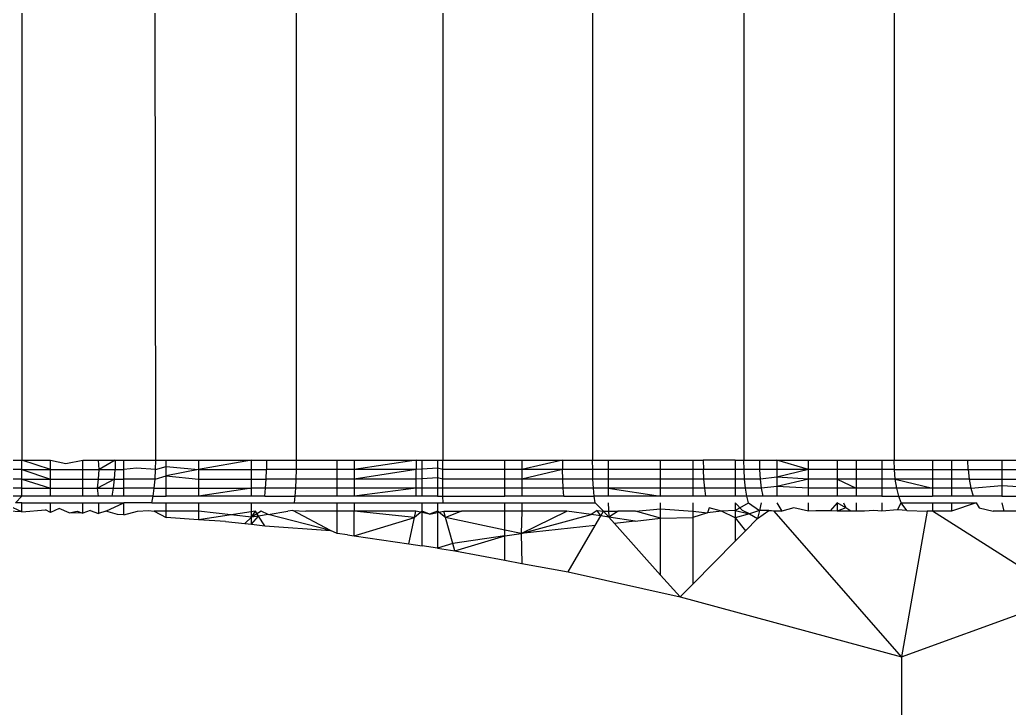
# Model space of a CAD drawing. Header units: millimetres. Extents: x 153 to 4750, y 92 to 3343.
# Drawn here: x 862.87 to 867.726, y 1085.649 to 1089.028 of the extents above; entities that cross this region are included whole.
import ezdxf

# ---------------------------------------------------------------- set-up
doc = ezdxf.new("R2010")
doc.units = ezdxf.units.MM

msp = doc.modelspace()

# ---------------------------------------------------------------- linework, layer by layer
for p, q in [((862.8812, 1089.1163), (862.8812, 1086.8656)), ((863.5379, 1086.8656), (863.534, 1089.1156)), ((864.229, 1086.8656), (864.229, 1089.1156)), ((864.9465, 1089.1156), (864.9465, 1086.8656)), ((865.6815, 1089.1156), (865.6815, 1086.8656)), ((866.4237, 1089.1156), (866.4237, 1086.8656)), ((867.1618, 1089.1156), (867.1618, 1086.8656)), ((862.7867, 1086.8656), (862.8812, 1086.8656)), ((862.8812, 1086.8201), (862.8812, 1086.8656)), ((862.8812, 1086.8656), (863.021, 1086.8656)), ((863.021, 1086.8201), (862.8812, 1086.8656)), ((863.021, 1086.8656), (863.0963, 1086.8507)), ((863.021, 1086.8201), (863.021, 1086.8656)), ((863.0963, 1086.8507), (863.1798, 1086.8656)), ((863.1798, 1086.8656), (863.2565, 1086.8656)), ((863.1798, 1086.8201), (863.1798, 1086.8656)), ((863.2595, 1086.8201), (863.2565, 1086.8656)), ((863.2565, 1086.8656), (863.3387, 1086.8656)), ((863.3387, 1086.8656), (863.2595, 1086.8201)), ((863.3387, 1086.8656), (863.3379, 1086.8201)), ((863.3387, 1086.8656), (863.3812, 1086.8656)), ((863.3812, 1086.8201), (863.3812, 1086.8656)), ((863.3812, 1086.8656), (863.5379, 1086.8656)), ((863.5372, 1086.8201), (863.5379, 1086.8656)), ((863.5379, 1086.8656), (863.5889, 1086.8656)), ((863.5889, 1086.7894), (863.5889, 1086.8656)), ((863.5889, 1086.8656), (863.7474, 1086.8656)), ((863.7474, 1086.8656), (864.0071, 1086.8656)), ((863.7474, 1086.8656), (863.7474, 1086.8201)), ((864.0071, 1086.8656), (863.7474, 1086.8201)), ((864.0071, 1086.8656), (864.081, 1086.8656)), ((864.0071, 1086.8201), (864.0071, 1086.8656)), ((864.081, 1086.8656), (864.0805, 1086.8201)), ((864.081, 1086.8656), (864.229, 1086.8656)), ((864.2286, 1086.8201), (864.229, 1086.8656)), ((864.229, 1086.8656), (864.4278, 1086.8656)), ((864.4278, 1086.8656), (864.5116, 1086.8656)), ((864.4278, 1086.8201), (864.4278, 1086.8656)), ((864.5116, 1086.8656), (864.816, 1086.8656)), ((864.816, 1086.8656), (864.5116, 1086.8201)), ((864.5116, 1086.8656), (864.5116, 1086.8201)), ((864.816, 1086.8656), (864.8159, 1086.8201)), ((864.816, 1086.8656), (864.8443, 1086.8656)), ((864.8443, 1086.8219), (864.8443, 1086.8656)), ((864.8443, 1086.8656), (864.9209, 1086.8656)), ((864.9209, 1086.8656), (864.9465, 1086.8656)), ((864.9209, 1086.8656), (864.9209, 1086.8268)), ((864.9465, 1086.8201), (864.9465, 1086.8656)), ((864.9465, 1086.8656), (865.2508, 1086.8656)), ((865.2508, 1086.8656), (865.3347, 1086.8656)), ((865.2508, 1086.8201), (865.2508, 1086.8656)), ((865.5335, 1086.8656), (865.3347, 1086.8201)), ((865.3347, 1086.8656), (865.5335, 1086.8656)), ((865.3347, 1086.8656), (865.3347, 1086.8201)), ((865.5335, 1086.8656), (865.5338, 1086.8201)), ((865.5335, 1086.8656), (865.6815, 1086.8656)), ((865.6819, 1086.8201), (865.6815, 1086.8656)), ((865.6815, 1086.8656), (865.7581, 1086.8656)), ((865.7581, 1086.8656), (866.0151, 1086.8656)), ((865.7581, 1086.8656), (865.7581, 1086.8201)), ((866.0151, 1086.8656), (866.1736, 1086.8656)), ((866.0151, 1086.8201), (866.0151, 1086.8656)), ((866.1736, 1086.8656), (866.2245, 1086.8656)), ((866.1736, 1086.8656), (866.1736, 1086.8201)), ((866.2245, 1086.8656), (866.2253, 1086.8201)), ((866.3812, 1086.8656), (866.2245, 1086.8656)), ((866.3812, 1086.8656), (866.4237, 1086.8656)), ((866.3812, 1086.8656), (866.3812, 1086.8201)), ((866.4246, 1086.8201), (866.4237, 1086.8656)), ((866.4237, 1086.8656), (866.5021, 1086.8656)), ((866.5029, 1086.8201), (866.5021, 1086.8656)), ((866.5021, 1086.8656), (866.5854, 1086.8656)), ((866.5854, 1086.8656), (866.7415, 1086.8656)), ((866.7415, 1086.8201), (866.5854, 1086.8656)), ((866.5854, 1086.8656), (866.5854, 1086.8201)), ((866.7415, 1086.8656), (866.8812, 1086.8656)), ((866.7415, 1086.8201), (866.7415, 1086.8656)), ((866.8812, 1086.8656), (866.8812, 1086.8201)), ((866.8812, 1086.8656), (866.9758, 1086.8656)), ((866.9758, 1086.8656), (866.9758, 1086.8201)), ((866.9758, 1086.8656), (867.1007, 1086.8656)), ((867.1007, 1086.8656), (867.1618, 1086.8656)), ((867.1007, 1086.8656), (867.1007, 1086.8201)), ((867.1631, 1086.8201), (867.1618, 1086.8656)), ((867.1618, 1086.8656), (867.3489, 1086.8656)), ((867.3489, 1086.8656), (867.4432, 1086.8656)), ((867.3489, 1086.8656), (867.3489, 1086.8201)), ((867.4432, 1086.8656), (867.4432, 1086.8201)), ((867.4432, 1086.8656), (867.5235, 1086.8656)), ((867.525, 1086.8201), (867.5235, 1086.8656)), ((867.5235, 1086.8656), (867.6891, 1086.8656)), ((867.6891, 1086.8656), (867.7718, 1086.8656)), ((867.6891, 1086.8656), (867.6891, 1086.8201)), ((862.8812, 1086.8201), (862.7867, 1086.8201)), ((862.8812, 1086.7736), (862.8812, 1086.8201)), ((862.8812, 1086.8201), (863.021, 1086.8201)), ((862.8812, 1086.8201), (863.021, 1086.7736)), ((863.021, 1086.8201), (863.1798, 1086.8201)), ((863.021, 1086.7736), (863.021, 1086.8201)), ((863.1798, 1086.8201), (863.2595, 1086.8201)), ((863.1798, 1086.7736), (863.1798, 1086.8201)), ((863.2566, 1086.7736), (863.2595, 1086.8201)), ((863.2595, 1086.8201), (863.3379, 1086.8201)), ((863.3351, 1086.7736), (863.3379, 1086.8201)), ((863.3379, 1086.8201), (863.3812, 1086.8201)), ((863.4437, 1086.8266), (863.3812, 1086.8201)), ((863.3812, 1086.7736), (863.3812, 1086.8201)), ((863.5372, 1086.8201), (863.4437, 1086.8266)), ((863.5348, 1086.7736), (863.5372, 1086.8201)), ((863.5372, 1086.8201), (863.5889, 1086.8355)), ((863.5889, 1086.8355), (863.7474, 1086.8201)), ((863.7474, 1086.8201), (863.5889, 1086.7894)), ((863.7474, 1086.8201), (863.7474, 1086.7736)), ((863.7474, 1086.8201), (864.0071, 1086.8201)), ((864.0071, 1086.7736), (864.0071, 1086.8201)), ((864.0071, 1086.8201), (864.0805, 1086.8201)), ((864.0791, 1086.7736), (864.0805, 1086.8201)), ((864.2286, 1086.8201), (864.0805, 1086.8201)), ((864.2275, 1086.7736), (864.2286, 1086.8201)), ((864.4278, 1086.8201), (864.2286, 1086.8201)), ((864.5116, 1086.8201), (864.4278, 1086.8201)), ((864.4278, 1086.7736), (864.4278, 1086.8201)), ((864.8159, 1086.8201), (864.5116, 1086.8201)), ((864.8159, 1086.8201), (864.5116, 1086.7736)), ((864.5116, 1086.8201), (864.5116, 1086.7736)), ((864.8158, 1086.7736), (864.8159, 1086.8201)), ((864.8443, 1086.8219), (864.8159, 1086.8201)), ((864.9209, 1086.8268), (864.8443, 1086.8219)), ((864.8443, 1086.7754), (864.8443, 1086.8219)), ((864.9465, 1086.8201), (864.9209, 1086.8268)), ((864.9209, 1086.8268), (864.9209, 1086.7804)), ((864.9466, 1086.7736), (864.9465, 1086.8201)), ((865.2508, 1086.8201), (864.9465, 1086.8201)), ((865.3347, 1086.8201), (865.2508, 1086.8201)), ((865.2508, 1086.7736), (865.2508, 1086.8201)), ((865.5338, 1086.8201), (865.3347, 1086.8201)), ((865.5338, 1086.8201), (865.3347, 1086.7736)), ((865.3347, 1086.8201), (865.3347, 1086.7736)), ((865.535, 1086.7736), (865.5338, 1086.8201)), ((865.6819, 1086.8201), (865.5338, 1086.8201)), ((865.6834, 1086.7736), (865.6819, 1086.8201)), ((865.7581, 1086.8201), (865.6819, 1086.8201)), ((866.0151, 1086.8201), (865.7581, 1086.8201)), ((865.7581, 1086.8201), (865.7581, 1086.7736)), ((866.1736, 1086.8201), (866.0151, 1086.8201)), ((866.0151, 1086.7736), (866.0151, 1086.8201)), ((866.2253, 1086.8201), (866.1736, 1086.8201)), ((866.1736, 1086.8201), (866.1736, 1086.7736)), ((866.2277, 1086.7736), (866.2253, 1086.8201)), ((866.3812, 1086.8201), (866.2253, 1086.8201)), ((866.4246, 1086.8201), (866.3812, 1086.8201)), ((866.3812, 1086.8201), (866.3812, 1086.7736)), ((866.4273, 1086.7736), (866.4246, 1086.8201)), ((866.5029, 1086.8201), (866.4246, 1086.8201)), ((866.5058, 1086.7736), (866.5029, 1086.8201)), ((866.5854, 1086.8201), (866.5029, 1086.8201)), ((866.7415, 1086.8201), (866.5854, 1086.8201)), ((866.7415, 1086.8201), (866.5854, 1086.7834)), ((866.5854, 1086.8201), (866.5854, 1086.7834)), ((866.8812, 1086.8201), (866.7415, 1086.8201)), ((866.7415, 1086.7736), (866.7415, 1086.8201)), ((866.8812, 1086.8201), (866.8812, 1086.7736)), ((866.9758, 1086.8201), (866.8812, 1086.8201)), ((866.9758, 1086.8201), (866.9758, 1086.7736)), ((867.1007, 1086.8201), (866.9758, 1086.8201)), ((867.1631, 1086.8201), (867.1007, 1086.8201)), ((867.1007, 1086.8201), (867.1007, 1086.7736)), ((867.1672, 1086.7736), (867.1631, 1086.8201)), ((867.1631, 1086.8201), (867.3489, 1086.8201)), ((867.3489, 1086.8201), (867.3489, 1086.7736)), ((867.3489, 1086.8201), (867.4432, 1086.8201)), ((867.4432, 1086.8201), (867.4432, 1086.7736)), ((867.4432, 1086.8201), (867.525, 1086.8201)), ((867.525, 1086.8201), (867.5297, 1086.7736)), ((867.525, 1086.8201), (867.6891, 1086.8201)), ((867.6891, 1086.8201), (867.6891, 1086.7736)), ((867.6891, 1086.8201), (867.7718, 1086.8201)), ((862.8812, 1086.7736), (862.7867, 1086.7736)), ((862.8812, 1086.7288), (862.8812, 1086.7736)), ((862.8812, 1086.7736), (863.021, 1086.7736)), ((862.8812, 1086.7736), (863.021, 1086.7288)), ((863.021, 1086.7736), (863.1798, 1086.7736)), ((863.021, 1086.7288), (863.021, 1086.7736)), ((863.1798, 1086.7736), (863.2566, 1086.7736)), ((863.1798, 1086.7288), (863.1798, 1086.7736)), ((863.2516, 1086.7288), (863.2566, 1086.7736)), ((863.3351, 1086.7736), (863.2516, 1086.7288)), ((863.2566, 1086.7736), (863.3351, 1086.7736)), ((863.3303, 1086.7288), (863.3351, 1086.7736)), ((863.3351, 1086.7736), (863.3812, 1086.7736)), ((863.5348, 1086.7736), (863.3812, 1086.7736)), ((863.3812, 1086.7288), (863.3812, 1086.7736)), ((863.5306, 1086.7288), (863.5348, 1086.7736)), ((863.5348, 1086.7736), (863.5889, 1086.7894)), ((863.5889, 1086.7288), (863.5889, 1086.7894)), ((863.5889, 1086.7894), (863.7474, 1086.7736)), ((863.7474, 1086.7736), (863.7474, 1086.7288)), ((863.7474, 1086.7736), (864.0071, 1086.7736)), ((864.0071, 1086.7288), (864.0071, 1086.7736)), ((864.0071, 1086.7736), (864.0791, 1086.7736)), ((864.0766, 1086.7288), (864.0791, 1086.7736)), ((864.2275, 1086.7736), (864.0791, 1086.7736)), ((864.2255, 1086.7288), (864.2275, 1086.7736)), ((864.4278, 1086.7736), (864.2275, 1086.7736)), ((864.4278, 1086.7288), (864.4278, 1086.7736)), ((864.5116, 1086.7736), (864.4278, 1086.7736)), ((864.5116, 1086.7736), (864.5116, 1086.7288)), ((864.8158, 1086.7736), (864.5116, 1086.7736)), ((864.8156, 1086.7288), (864.8158, 1086.7736)), ((864.8443, 1086.7754), (864.8158, 1086.7736)), ((864.9209, 1086.7804), (864.8443, 1086.7754)), ((864.8443, 1086.7288), (864.8443, 1086.7754)), ((864.9209, 1086.7804), (864.9209, 1086.7288)), ((864.9466, 1086.7736), (864.9209, 1086.7804)), ((864.9468, 1086.7288), (864.9466, 1086.7736)), ((865.2508, 1086.7736), (864.9466, 1086.7736)), ((865.2508, 1086.7288), (865.2508, 1086.7736)), ((865.3347, 1086.7736), (865.2508, 1086.7736)), ((865.3347, 1086.7736), (865.3347, 1086.7288)), ((865.535, 1086.7736), (865.3347, 1086.7736)), ((865.537, 1086.7288), (865.535, 1086.7736)), ((865.6834, 1086.7736), (865.535, 1086.7736)), ((865.6858, 1086.7288), (865.6834, 1086.7736)), ((865.7581, 1086.7736), (865.6834, 1086.7736)), ((865.7581, 1086.7736), (865.7581, 1086.7288)), ((866.0151, 1086.7736), (865.7581, 1086.7736)), ((866.0151, 1086.7288), (866.0151, 1086.7736)), ((866.1736, 1086.7736), (866.0151, 1086.7736)), ((866.1736, 1086.7736), (866.1736, 1086.7288)), ((866.2277, 1086.7736), (866.1736, 1086.7736)), ((866.2318, 1086.7288), (866.2277, 1086.7736)), ((866.3812, 1086.7736), (866.2277, 1086.7736)), ((866.4273, 1086.7736), (866.3812, 1086.7736)), ((866.3812, 1086.7736), (866.3812, 1086.7288)), ((866.4321, 1086.7288), (866.4273, 1086.7736)), ((866.5058, 1086.7736), (866.4273, 1086.7736)), ((866.5854, 1086.7834), (866.5058, 1086.7736)), ((866.5109, 1086.7288), (866.5058, 1086.7736)), ((866.7415, 1086.7736), (866.5854, 1086.7834)), ((866.5854, 1086.7834), (866.5854, 1086.7378)), ((866.7415, 1086.7736), (866.5854, 1086.7378)), ((866.8812, 1086.7736), (866.7415, 1086.7736)), ((866.7415, 1086.7288), (866.7415, 1086.7736)), ((866.8812, 1086.7736), (866.8812, 1086.7288)), ((866.9758, 1086.7736), (866.8812, 1086.7736)), ((866.8812, 1086.7736), (866.9758, 1086.7288)), ((866.9758, 1086.7736), (866.9758, 1086.7288)), ((867.1007, 1086.7736), (866.9758, 1086.7736)), ((867.1007, 1086.7736), (867.1007, 1086.7288)), ((867.1672, 1086.7736), (867.1007, 1086.7736)), ((867.1742, 1086.7288), (867.1672, 1086.7736)), ((867.3489, 1086.7736), (867.1672, 1086.7736)), ((867.1672, 1086.7736), (867.3489, 1086.7288)), ((867.3489, 1086.7736), (867.3489, 1086.7288)), ((867.4432, 1086.7736), (867.3489, 1086.7736)), ((867.4432, 1086.7736), (867.4432, 1086.7288)), ((867.5297, 1086.7736), (867.4432, 1086.7736)), ((867.5297, 1086.7736), (867.5379, 1086.7288)), ((867.5297, 1086.7736), (867.6891, 1086.7736)), ((867.6891, 1086.7736), (867.6891, 1086.7417)), ((867.6891, 1086.7736), (867.7718, 1086.7736)), ((862.8812, 1086.7288), (862.7867, 1086.7288)), ((862.8812, 1086.6888), (862.8812, 1086.7288)), ((862.8812, 1086.7288), (863.021, 1086.7288)), ((863.021, 1086.6888), (863.021, 1086.7288)), ((863.021, 1086.7288), (863.1798, 1086.7288)), ((863.1798, 1086.7288), (863.2516, 1086.7288)), ((863.1798, 1086.6888), (863.1798, 1086.7288)), ((863.2565, 1086.6888), (863.2516, 1086.7288)), ((863.2516, 1086.7288), (863.3303, 1086.7288)), ((863.3237, 1086.6888), (863.3303, 1086.7288)), ((863.3303, 1086.7288), (863.3812, 1086.7288)), ((863.5306, 1086.7288), (863.3812, 1086.7288)), ((863.3812, 1086.6888), (863.3812, 1086.7288)), ((863.5248, 1086.6888), (863.5306, 1086.7288)), ((863.5306, 1086.7288), (863.5889, 1086.7288)), ((863.5889, 1086.6888), (863.5889, 1086.7288)), ((863.5889, 1086.7288), (863.7474, 1086.7288)), ((863.7474, 1086.7288), (863.7474, 1086.6888)), ((864.0071, 1086.7288), (863.7474, 1086.6888)), ((863.7474, 1086.7288), (864.0071, 1086.7288)), ((864.0071, 1086.6888), (864.0071, 1086.7288)), ((864.0766, 1086.7288), (864.0071, 1086.7288)), ((864.0732, 1086.6888), (864.0766, 1086.7288)), ((864.2255, 1086.7288), (864.0766, 1086.7288)), ((864.2226, 1086.6888), (864.2255, 1086.7288)), ((864.4278, 1086.7288), (864.2255, 1086.7288)), ((864.4278, 1086.6888), (864.4278, 1086.7288)), ((864.5116, 1086.7288), (864.4278, 1086.7288)), ((864.5116, 1086.7288), (864.5116, 1086.6888)), ((864.8156, 1086.7288), (864.5116, 1086.6888)), ((864.8156, 1086.7288), (864.5116, 1086.7288)), ((864.8153, 1086.6888), (864.8156, 1086.7288)), ((864.8443, 1086.7288), (864.8156, 1086.7288)), ((864.8443, 1086.6888), (864.8443, 1086.7288)), ((864.9209, 1086.7288), (864.8443, 1086.7288)), ((864.9209, 1086.7288), (864.9209, 1086.6888)), ((864.9468, 1086.7288), (864.9209, 1086.7288)), ((864.9471, 1086.6888), (864.9468, 1086.7288)), ((865.2508, 1086.7288), (864.9468, 1086.7288)), ((865.2508, 1086.6888), (865.2508, 1086.7288)), ((865.3347, 1086.7288), (865.2508, 1086.7288)), ((865.3347, 1086.7288), (865.3347, 1086.6888)), ((865.537, 1086.7288), (865.3347, 1086.7288)), ((865.5398, 1086.6888), (865.537, 1086.7288)), ((865.6858, 1086.7288), (865.537, 1086.7288)), ((865.6893, 1086.6888), (865.6858, 1086.7288)), ((865.7581, 1086.7288), (865.6858, 1086.7288)), ((865.7581, 1086.7288), (865.7581, 1086.6888)), ((866.0151, 1086.7288), (865.7581, 1086.7288)), ((865.7581, 1086.7288), (866.0151, 1086.6888)), ((866.0151, 1086.6888), (866.0151, 1086.7288)), ((866.1736, 1086.7288), (866.0151, 1086.7288)), ((866.1736, 1086.7288), (866.1736, 1086.6888)), ((866.2318, 1086.7288), (866.1736, 1086.7288)), ((866.2377, 1086.6888), (866.2318, 1086.7288)), ((866.3812, 1086.7288), (866.2318, 1086.7288)), ((866.4321, 1086.7288), (866.3812, 1086.7288)), ((866.3812, 1086.7288), (866.3812, 1086.6888)), ((866.4388, 1086.6888), (866.4321, 1086.7288)), ((866.5109, 1086.7288), (866.4321, 1086.7288)), ((866.5854, 1086.7378), (866.5109, 1086.7288)), ((866.5179, 1086.6888), (866.5109, 1086.7288)), ((866.5854, 1086.7378), (866.5854, 1086.6888)), ((866.7415, 1086.7288), (866.5854, 1086.7378)), ((866.7415, 1086.6888), (866.7415, 1086.7288)), ((866.8812, 1086.7288), (866.7415, 1086.7288)), ((866.8812, 1086.7288), (866.8812, 1086.6888)), ((866.9758, 1086.7288), (866.8812, 1086.7288)), ((866.9758, 1086.7288), (866.9758, 1086.6888)), ((867.1007, 1086.7288), (866.9758, 1086.7288)), ((867.1007, 1086.7288), (867.1007, 1086.6888)), ((867.1742, 1086.7288), (867.1007, 1086.7288)), ((867.1841, 1086.6888), (867.1742, 1086.7288)), ((867.3489, 1086.7288), (867.1742, 1086.7288)), ((867.3489, 1086.7288), (867.3489, 1086.6888)), ((867.4432, 1086.7288), (867.3489, 1086.7288)), ((867.4432, 1086.7288), (867.4432, 1086.6888)), ((867.5379, 1086.7288), (867.4432, 1086.7288)), ((867.5379, 1086.7288), (867.6891, 1086.7417)), ((867.5379, 1086.7288), (867.5493, 1086.6888)), ((867.6891, 1086.7417), (867.6891, 1086.6888)), ((867.6891, 1086.7417), (867.7718, 1086.7366)), ((862.8812, 1086.6888), (862.7867, 1086.6888)), ((862.8501, 1086.6564), (862.8812, 1086.6888)), ((863.021, 1086.6888), (862.8812, 1086.6888)), ((863.1798, 1086.6888), (863.021, 1086.6888)), ((863.2565, 1086.6888), (863.1798, 1086.6888)), ((863.3237, 1086.6888), (863.2565, 1086.6888)), ((863.3812, 1086.6888), (863.3237, 1086.6888)), ((863.5248, 1086.6888), (863.3812, 1086.6888)), ((863.5176, 1086.6564), (863.5248, 1086.6888)), ((863.5248, 1086.6888), (863.5889, 1086.6888)), ((863.7474, 1086.6888), (863.5889, 1086.6888)), ((864.0071, 1086.6888), (863.7474, 1086.6888)), ((864.0732, 1086.6888), (864.0071, 1086.6888)), ((864.0732, 1086.6888), (864.2226, 1086.6888)), ((864.2192, 1086.6564), (864.2226, 1086.6888)), ((864.4278, 1086.6888), (864.2226, 1086.6888)), ((864.5116, 1086.6888), (864.4278, 1086.6888)), ((864.8153, 1086.6888), (864.5116, 1086.6888)), ((864.8443, 1086.6888), (864.8153, 1086.6888)), ((864.9209, 1086.6888), (864.8443, 1086.6888)), ((864.9209, 1086.6888), (864.9471, 1086.6888)), ((864.9475, 1086.6564), (864.9471, 1086.6888)), ((864.9471, 1086.6888), (865.2508, 1086.6888)), ((865.3347, 1086.6888), (865.2508, 1086.6888)), ((865.5398, 1086.6888), (865.3347, 1086.6888)), ((865.5398, 1086.6888), (865.6893, 1086.6888)), ((865.6936, 1086.6564), (865.6893, 1086.6888)), ((865.7581, 1086.6888), (865.6893, 1086.6888)), ((866.0151, 1086.6888), (865.7581, 1086.6888)), ((866.1736, 1086.6888), (866.0151, 1086.6888)), ((866.2377, 1086.6888), (866.1736, 1086.6888)), ((866.3812, 1086.6888), (866.2377, 1086.6888)), ((866.4388, 1086.6888), (866.3812, 1086.6888)), ((866.447, 1086.6564), (866.4388, 1086.6888)), ((866.5179, 1086.6888), (866.4388, 1086.6888)), ((866.5854, 1086.6888), (866.5179, 1086.6888)), ((866.7415, 1086.6888), (866.5854, 1086.6888)), ((866.8812, 1086.6888), (866.7415, 1086.6888)), ((866.9758, 1086.6888), (866.8812, 1086.6888)), ((867.1007, 1086.6888), (866.9758, 1086.6888)), ((867.1007, 1086.6888), (867.1841, 1086.6888)), ((867.1962, 1086.6564), (867.1841, 1086.6888)), ((867.1841, 1086.6888), (867.3489, 1086.6888)), ((867.4432, 1086.6888), (867.3489, 1086.6888)), ((867.5493, 1086.6888), (867.4432, 1086.6888)), ((867.6891, 1086.6888), (867.5493, 1086.6888)), ((867.6891, 1086.6888), (867.7718, 1086.6888)), ((862.8812, 1086.6126), (862.8137, 1086.6156)), ((862.8812, 1086.6126), (862.8382, 1086.6331)), ((862.8812, 1086.6564), (862.8501, 1086.6564)), ((862.8812, 1086.6126), (862.8812, 1086.6564)), ((862.8812, 1086.6564), (863.021, 1086.6564)), ((862.8812, 1086.6126), (862.9961, 1086.6226)), ((863.021, 1086.6094), (862.9961, 1086.6226)), ((863.021, 1086.6094), (863.021, 1086.6564)), ((863.021, 1086.6564), (863.1798, 1086.6564)), ((863.0641, 1086.6286), (863.021, 1086.6094)), ((863.1128, 1086.6074), (863.0641, 1086.6286)), ((863.1128, 1086.6074), (863.1523, 1086.6156)), ((863.1523, 1086.6156), (863.1798, 1086.6059)), ((863.1798, 1086.6059), (863.1798, 1086.6564)), ((863.1798, 1086.6564), (863.2565, 1086.6564)), ((863.2162, 1086.6198), (863.1798, 1086.6059)), ((863.2162, 1086.6198), (863.2565, 1086.6041)), ((863.2565, 1086.6564), (863.2565, 1086.6041)), ((863.2565, 1086.6564), (863.3812, 1086.6564)), ((863.2932, 1086.6156), (863.2565, 1086.6041)), ((863.2932, 1086.6156), (863.3812, 1086.6564)), ((863.3499, 1086.6004), (863.2932, 1086.6156)), ((863.3812, 1086.5984), (863.3812, 1086.6564)), ((863.5176, 1086.6564), (863.3812, 1086.6564)), ((863.3812, 1086.5984), (863.4484, 1086.6156)), ((863.4484, 1086.6156), (863.5013, 1086.6198)), ((863.5013, 1086.6198), (863.5305, 1086.6156)), ((863.5176, 1086.6564), (863.5889, 1086.6564)), ((863.5305, 1086.6156), (863.5889, 1086.5847)), ((863.7474, 1086.6156), (863.5305, 1086.6156)), ((863.5889, 1086.5847), (863.5889, 1086.6564)), ((863.5889, 1086.6564), (863.7474, 1086.6564)), ((863.7474, 1086.6564), (863.7474, 1086.6156)), ((863.7474, 1086.6564), (864.0071, 1086.6564)), ((863.7474, 1086.6156), (863.7474, 1086.5742)), ((864.0071, 1086.5863), (863.7474, 1086.6156)), ((864.0276, 1086.6156), (863.7474, 1086.5742)), ((864.0071, 1086.5863), (864.0071, 1086.6564)), ((864.0071, 1086.6564), (864.2192, 1086.6564)), ((864.0071, 1086.5863), (864.0276, 1086.6156)), ((864.0543, 1086.6156), (864.0071, 1086.5863)), ((864.0426, 1086.5921), (864.0276, 1086.6156)), ((864.0892, 1086.5998), (864.0543, 1086.6156)), ((864.0892, 1086.5998), (864.1855, 1086.6156)), ((864.2112, 1086.6198), (864.1855, 1086.6156)), ((864.2112, 1086.6198), (864.2749, 1086.6156)), ((864.3951, 1086.5212), (864.2112, 1086.6198)), ((864.2192, 1086.6564), (864.4278, 1086.6564)), ((864.4278, 1086.6156), (864.2749, 1086.6156)), ((864.4278, 1086.6156), (864.4278, 1086.6564)), ((864.4278, 1086.6564), (864.5116, 1086.6564)), ((864.4278, 1086.5065), (864.4278, 1086.6156)), ((864.5116, 1086.6156), (864.4278, 1086.6156)), ((864.5116, 1086.6564), (864.5116, 1086.6156)), ((864.5116, 1086.6564), (864.8443, 1086.6564)), ((864.8138, 1086.6156), (864.5116, 1086.6156)), ((864.8073, 1086.5857), (864.5116, 1086.6156)), ((864.5116, 1086.4948), (864.5116, 1086.6156)), ((864.8073, 1086.5857), (864.8138, 1086.6156)), ((864.8443, 1086.6156), (864.8073, 1086.5857)), ((864.8819, 1086.6012), (864.8138, 1086.6156)), ((864.8443, 1086.6156), (864.8443, 1086.6564)), ((864.8443, 1086.6564), (864.9209, 1086.6564)), ((864.8443, 1086.4454), (864.8443, 1086.6156)), ((864.8819, 1086.6012), (864.8443, 1086.6156)), ((864.8819, 1086.6012), (864.9508, 1086.6156)), ((864.9209, 1086.6156), (864.8819, 1086.6012)), ((864.9209, 1086.6564), (864.9209, 1086.6156)), ((864.9209, 1086.6564), (864.9475, 1086.6564)), ((864.9209, 1086.6156), (864.9209, 1086.434)), ((864.9596, 1086.5848), (864.9209, 1086.6156)), ((864.9475, 1086.6564), (865.2508, 1086.6564)), ((864.9508, 1086.6156), (865.0374, 1086.6156)), ((864.9596, 1086.5848), (864.9508, 1086.6156)), ((865.0374, 1086.6156), (864.9596, 1086.5848)), ((865.2508, 1086.6156), (865.0374, 1086.6156)), ((865.2508, 1086.6564), (865.3347, 1086.6564)), ((865.2508, 1086.6156), (865.2508, 1086.6564)), ((865.2508, 1086.5234), (865.2508, 1086.6156)), ((865.3347, 1086.6156), (865.2508, 1086.6156)), ((865.3307, 1086.5065), (865.5552, 1086.6156)), ((865.3347, 1086.6156), (865.3307, 1086.5065)), ((865.3347, 1086.6564), (865.3347, 1086.6156)), ((865.3347, 1086.6564), (865.6936, 1086.6564)), ((865.5552, 1086.6156), (865.3347, 1086.6156)), ((865.6741, 1086.5994), (865.5552, 1086.6156)), ((865.7033, 1086.6198), (865.6741, 1086.5994)), ((865.6936, 1086.6564), (865.7348, 1086.6156)), ((865.7033, 1086.6198), (865.7348, 1086.6156)), ((865.7216, 1086.5929), (865.7033, 1086.6198)), ((865.7216, 1086.5929), (865.7348, 1086.6156)), ((865.7348, 1086.6156), (865.8072, 1086.6156)), ((865.7606, 1086.5868), (865.7348, 1086.6156)), ((865.7581, 1086.6564), (865.7606, 1086.5868)), ((865.8072, 1086.6156), (865.7606, 1086.5868)), ((865.862, 1086.6162), (865.8072, 1086.6156)), ((865.8916, 1086.6156), (865.862, 1086.6162)), ((865.8916, 1086.6156), (866.0151, 1086.6272)), ((866.0151, 1086.5809), (865.8916, 1086.6156)), ((866.0151, 1086.5809), (866.0151, 1086.6564)), ((866.0151, 1086.6272), (866.1736, 1086.6156)), ((866.1736, 1086.6564), (866.1736, 1086.585)), ((866.1736, 1086.6156), (866.2462, 1086.6077)), ((866.2528, 1086.6331), (866.2462, 1086.6077)), ((866.3141, 1086.6156), (866.2462, 1086.6077)), ((866.3141, 1086.6156), (866.2528, 1086.6331)), ((866.3812, 1086.6198), (866.3141, 1086.6156)), ((866.3812, 1086.583), (866.3141, 1086.6156)), ((866.3812, 1086.6564), (866.3812, 1086.583)), ((866.4175, 1086.6191), (866.3812, 1086.6564)), ((866.3812, 1086.6198), (866.447, 1086.6564)), ((866.3812, 1086.6198), (866.4521, 1086.6032)), ((866.4521, 1086.6032), (866.4175, 1086.6191)), ((866.447, 1086.6564), (866.5003, 1086.6198)), ((866.5003, 1086.6198), (866.4521, 1086.6032)), ((866.5003, 1086.6198), (866.491, 1086.5796)), ((866.491, 1086.5796), (866.5462, 1086.6198)), ((866.5088, 1086.6564), (866.5003, 1086.6198)), ((866.5462, 1086.6198), (866.5003, 1086.6198)), ((866.5462, 1086.6198), (866.6101, 1086.6156)), ((866.5729, 1086.6156), (866.5462, 1086.6198)), ((866.6101, 1086.6156), (866.5729, 1086.6156)), ((867.1983, 1085.9011), (866.5729, 1086.6156)), ((866.5854, 1086.6564), (866.6101, 1086.6156)), ((866.6687, 1086.6331), (866.6101, 1086.6156)), ((866.7415, 1086.6156), (866.6687, 1086.6331)), ((866.7415, 1086.6156), (866.7415, 1086.6564)), ((866.7765, 1086.6169), (866.7415, 1086.6156)), ((866.8474, 1086.6182), (866.7765, 1086.6169)), ((866.8812, 1086.6564), (866.8474, 1086.6182)), ((866.8812, 1086.6156), (866.8474, 1086.6182)), ((866.8812, 1086.6564), (866.8812, 1086.6156)), ((866.9243, 1086.6331), (866.8812, 1086.6564)), ((866.9243, 1086.6331), (866.8812, 1086.6156)), ((866.9488, 1086.6156), (866.8812, 1086.6156)), ((866.9123, 1086.6564), (866.9243, 1086.6331)), ((866.9488, 1086.6156), (866.9243, 1086.6331)), ((867.0155, 1086.6156), (866.9488, 1086.6156)), ((866.9758, 1086.6564), (866.9758, 1086.6156)), ((867.0614, 1086.6187), (867.0155, 1086.6156)), ((867.1007, 1086.6156), (867.0614, 1086.6187)), ((867.1007, 1086.6564), (867.1007, 1086.6156)), ((867.1775, 1086.622), (867.1007, 1086.6156)), ((867.1775, 1086.622), (867.1962, 1086.6564)), ((867.224, 1086.6198), (867.1775, 1086.622)), ((867.224, 1086.6198), (867.1962, 1086.6564)), ((867.1962, 1086.6564), (867.3489, 1086.6564)), ((867.3228, 1086.6156), (867.1983, 1085.9011)), ((867.224, 1086.6198), (867.3228, 1086.6156)), ((867.3489, 1086.6156), (867.3228, 1086.6156)), ((867.3489, 1086.6564), (867.3489, 1086.6156)), ((867.3489, 1086.6564), (867.4432, 1086.6564)), ((868.0095, 1086.1973), (867.3489, 1086.6156)), ((867.4432, 1086.6156), (867.3489, 1086.6156)), ((867.4432, 1086.6564), (867.4432, 1086.6156)), ((867.5634, 1086.6564), (867.4432, 1086.6156)), ((867.4432, 1086.6564), (867.5634, 1086.6564)), ((867.5634, 1086.6564), (867.5792, 1086.6331)), ((867.5792, 1086.6331), (867.6471, 1086.6156)), ((867.6997, 1086.6156), (867.6471, 1086.6156)), ((867.6891, 1086.6564), (867.6997, 1086.6156)), ((867.7718, 1086.6156), (867.6997, 1086.6156)), ((863.1798, 1086.6059), (863.1128, 1086.6074)), ((863.3812, 1086.5984), (863.3499, 1086.6004)), ((863.7474, 1086.5742), (863.5889, 1086.5847)), ((863.8803, 1086.5654), (863.7474, 1086.5742)), ((863.8803, 1086.5654), (863.9748, 1086.5553)), ((863.9748, 1086.5553), (864.0071, 1086.5863)), ((864.0426, 1086.5921), (864.0071, 1086.5863)), ((864.0071, 1086.5518), (864.0426, 1086.5921)), ((864.0071, 1086.5518), (864.0071, 1086.5863)), ((864.0892, 1086.5998), (864.0426, 1086.5921)), ((864.0729, 1086.5447), (864.0426, 1086.5921)), ((864.3951, 1086.5212), (864.0892, 1086.5998)), ((864.5116, 1086.4948), (864.8073, 1086.5857)), ((864.779, 1086.4551), (864.8073, 1086.5857)), ((865.2508, 1086.5234), (864.9596, 1086.5848)), ((864.996, 1086.4571), (864.9596, 1086.5848)), ((865.3307, 1086.5065), (865.6741, 1086.5994)), ((865.7216, 1086.5929), (865.6741, 1086.5994)), ((865.6939, 1086.5454), (865.7216, 1086.5929)), ((865.7606, 1086.5868), (865.7216, 1086.5929)), ((865.8905, 1086.5665), (865.7606, 1086.5868)), ((865.7885, 1086.5556), (865.7606, 1086.5868)), ((865.8905, 1086.5665), (865.7885, 1086.5556)), ((865.8905, 1086.5665), (866.0151, 1086.5809)), ((866.0151, 1086.5809), (866.1736, 1086.585)), ((866.0151, 1086.3024), (866.0151, 1086.5809)), ((866.2462, 1086.6077), (866.1736, 1086.585)), ((866.1736, 1086.585), (866.1736, 1086.2584)), ((866.4521, 1086.6032), (866.3812, 1086.583)), ((866.3812, 1086.583), (866.4314, 1086.5193)), ((866.3812, 1086.583), (866.3812, 1086.4685)), ((866.4314, 1086.5193), (866.491, 1086.5796)), ((866.4521, 1086.6032), (866.491, 1086.5796)), ((863.9748, 1086.5553), (864.0071, 1086.5518)), ((864.0071, 1086.5518), (864.0729, 1086.5447)), ((864.0729, 1086.5447), (864.3951, 1086.5212)), ((864.4278, 1086.5065), (864.3951, 1086.5212)), ((865.3307, 1086.5065), (865.2508, 1086.5234)), ((865.2508, 1086.4947), (865.2508, 1086.5234)), ((865.6939, 1086.5454), (865.3307, 1086.5065)), ((865.561, 1086.3176), (865.6939, 1086.5454)), ((866.0151, 1086.3024), (865.7885, 1086.5556)), ((866.3812, 1086.4685), (866.4314, 1086.5193)), ((864.4793, 1086.4996), (864.4278, 1086.5065)), ((864.4793, 1086.4996), (864.5116, 1086.4948)), ((864.5116, 1086.4948), (864.779, 1086.4551)), ((865.2508, 1086.4947), (864.996, 1086.4571)), ((865.0062, 1086.4214), (865.2508, 1086.4947)), ((865.2508, 1086.4947), (865.3307, 1086.5065)), ((865.2508, 1086.3756), (865.2508, 1086.4947)), ((865.3307, 1086.5065), (865.3347, 1086.3599)), ((866.1736, 1086.2584), (866.3812, 1086.4685)), ((864.779, 1086.4551), (864.8443, 1086.4454)), ((864.9209, 1086.434), (864.8443, 1086.4454)), ((864.996, 1086.4571), (864.9209, 1086.434)), ((864.9209, 1086.434), (865.0062, 1086.4214)), ((865.0062, 1086.4214), (864.996, 1086.4571)), ((865.0062, 1086.4214), (865.2508, 1086.3756)), ((865.2508, 1086.3756), (865.3347, 1086.3599)), ((865.3347, 1086.3599), (865.561, 1086.3176)), ((865.561, 1086.3176), (866.111, 1086.1951)), ((866.111, 1086.1951), (866.0151, 1086.3024)), ((866.111, 1086.1951), (866.1736, 1086.2584)), ((866.111, 1086.1951), (867.1983, 1085.9011)), ((867.1983, 1085.9011), (868.0095, 1086.1973)), ((867.1983, 1085.9011), (867.1983, 1079.3301))]:
    msp.add_line(p, q)

doc.saveas('drawing.dxf')
